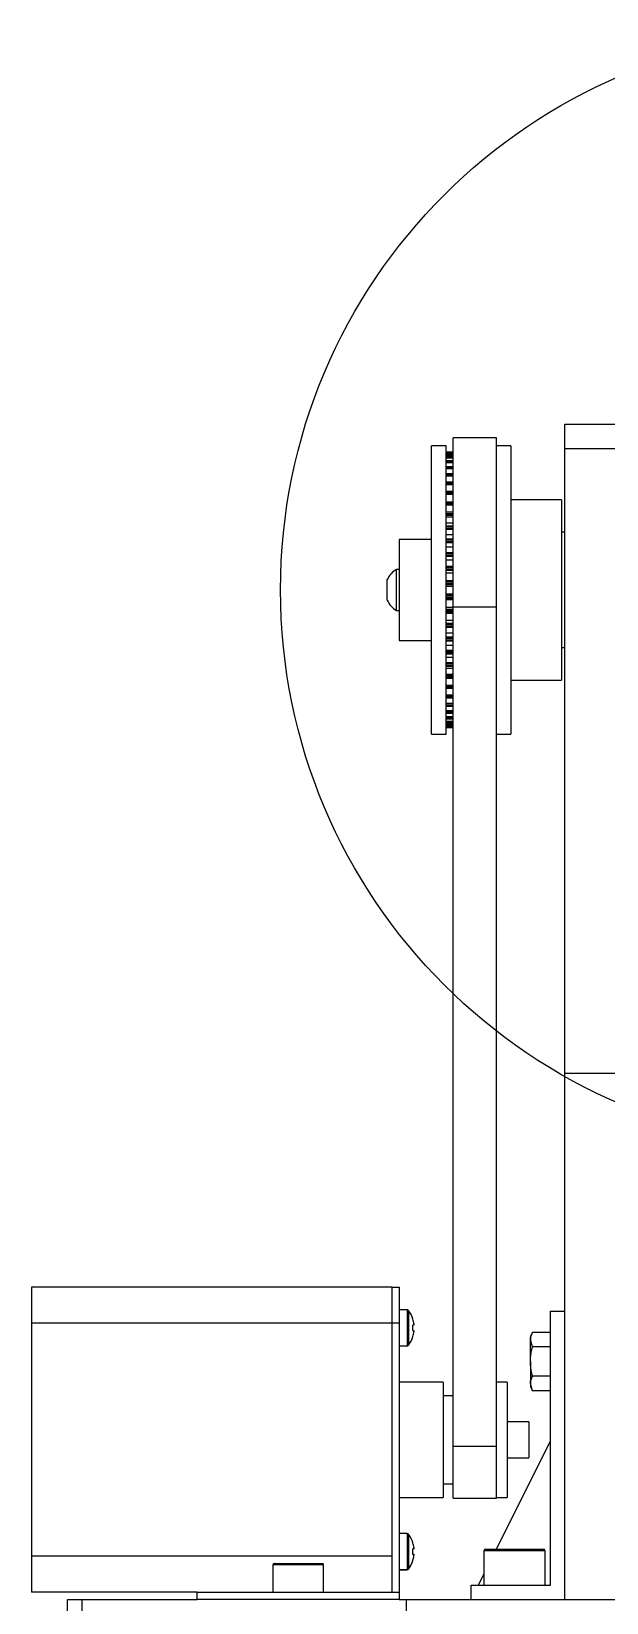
# Model space of a CAD drawing. Header units: millimetres. Extents: x -213 to 452, y 0 to 414.
# Drawn here: x -130.9 to -104.3, y 341.5 to 414.1 of the extents above; entities that cross this region are included whole.
import ezdxf

# ---------------------------------------------------------------- set-up
doc = ezdxf.new("R2010")
doc.units = ezdxf.units.MM
doc.linetypes.add('HIDDEN', pattern=[1.905, 1.27, -0.635])
doc.layers.add('FORMAT', color=7, linetype='Continuous')
doc.layers.add('NETDUT', color=7, linetype='HIDDEN')

msp = doc.modelspace()

# ---------------------------------------------------------------- linework, layer by layer
at = {"color": 7, "linetype": 'Continuous', "lineweight": 25}
for p, q in [((-106.1885, 395.9891), (-102.8552, 395.9891)), ((-106.1885, 394.8495), (-106.1885, 395.9891)), ((-109.3552, 395.3591), (-111.3552, 395.3591)), ((-111.3552, 387.5462), (-111.3552, 395.3591)), ((-109.3552, 387.5462), (-109.3552, 395.3591)), ((-111.6885, 394.9891), (-112.3552, 394.9891)), ((-112.3552, 388.3224), (-112.3552, 394.9891)), ((-111.6885, 388.3224), (-111.6885, 394.9891)), ((-111.3552, 394.6848), (-111.6885, 394.6848)), ((-111.3552, 394.6196), (-111.6885, 394.6196)), ((-111.3552, 394.4861), (-111.6885, 394.4861)), ((-108.6885, 394.9891), (-109.3552, 394.9891)), ((-108.6885, 394.9891), (-108.6885, 381.6558)), ((-102.8552, 394.8495), (-106.1885, 394.8495)), ((-106.1885, 365.9891), (-106.1885, 394.8495)), ((-111.3552, 394.2855), (-111.6885, 394.2855)), ((-111.3552, 394.0201), (-111.6885, 394.0201)), ((-111.3552, 393.6929), (-111.6885, 393.6929)), ((-111.3552, 393.3074), (-111.6885, 393.3074)), ((-111.3552, 392.8678), (-111.6885, 392.8678)), ((-111.6885, 392.4008), (-111.3552, 392.4008)), ((-111.3552, 392.3789), (-111.6885, 392.3789)), ((-106.3552, 392.4891), (-108.6885, 392.4891)), ((-106.3552, 392.4891), (-106.3552, 384.1558)), ((-111.6885, 391.9324), (-111.3552, 391.9324)), ((-111.3552, 391.8462), (-111.6885, 391.8462)), ((-111.6885, 391.4245), (-111.3552, 391.4245)), ((-111.3552, 391.2754), (-111.6885, 391.2754)), ((-111.6885, 390.8826), (-111.3552, 390.8826)), ((-106.1885, 390.9891), (-106.3552, 390.9891)), ((-112.3552, 390.6558), (-113.8552, 390.6558)), ((-113.8552, 390.6558), (-113.8552, 388.3224)), ((-111.3552, 390.6728), (-111.6885, 390.6728)), ((-111.6885, 390.3127), (-111.3552, 390.3127)), ((-111.3552, 390.045), (-111.6885, 390.045)), ((-111.6885, 389.7209), (-111.3552, 389.7209)), ((-111.3552, 389.3988), (-111.6885, 389.3988)), ((-111.6885, 389.1139), (-111.3552, 389.1139)), ((-111.6885, 388.7644), (-111.3552, 388.7644)), ((-113.8552, 388.3224), (-113.8552, 385.9891)), ((-112.3552, 381.6558), (-112.3552, 388.3224)), ((-111.6885, 388.4981), (-111.3552, 388.4981)), ((-111.6885, 381.6558), (-111.6885, 388.3224)), ((-111.6885, 388.1468), (-111.3552, 388.1468)), ((-111.6885, 387.8805), (-111.3552, 387.8805)), ((-111.6885, 387.531), (-111.3552, 387.531)), ((-111.6885, 387.2461), (-111.3552, 387.2461)), ((-111.3552, 387.5462), (-109.3552, 387.5462)), ((-111.3552, 348.7409), (-111.3552, 387.5462)), ((-109.3552, 348.7409), (-109.3552, 387.5462)), ((-111.6885, 386.924), (-111.3552, 386.924)), ((-111.6885, 386.5999), (-111.3552, 386.5999)), ((-113.8552, 385.9891), (-112.3552, 385.9891)), ((-111.6885, 386.3322), (-111.3552, 386.3322)), ((-111.6885, 385.9721), (-111.3552, 385.9721)), ((-111.6885, 385.7623), (-111.3552, 385.7623)), ((-106.3552, 385.6558), (-106.1885, 385.6558)), ((-111.6885, 385.3695), (-111.3552, 385.3695)), ((-111.6885, 385.2204), (-111.3552, 385.2204)), ((-111.6885, 384.7987), (-111.3552, 384.7987)), ((-111.6885, 384.7125), (-111.3552, 384.7125)), ((-111.6885, 384.266), (-111.3552, 384.266)), ((-111.6885, 384.2441), (-111.3552, 384.2441)), ((-111.6885, 383.7771), (-111.3552, 383.7771)), ((-108.6885, 384.1558), (-106.3552, 384.1558)), ((-111.6885, 383.3375), (-111.3552, 383.3375)), ((-111.6885, 382.952), (-111.3552, 382.952)), ((-111.6885, 382.6248), (-111.3552, 382.6248)), ((-111.6885, 382.3594), (-111.3552, 382.3594)), ((-111.6885, 382.1588), (-111.3552, 382.1588)), ((-111.6885, 382.0253), (-111.3552, 382.0253)), ((-112.3552, 381.6558), (-111.6885, 381.6558)), ((-111.6885, 381.9601), (-111.3552, 381.9601)), ((-109.3552, 381.6558), (-108.6885, 381.6558)), ((-106.1885, 365.9891), (-102.8552, 365.9891)), ((-106.1885, 341.6558), (-106.1885, 365.9891)), ((-114.1885, 356.0891), (-130.8552, 356.0891)), ((-130.8552, 356.0891), (-130.8552, 354.4224)), ((-114.1885, 356.0891), (-114.1885, 354.4224)), ((-114.1885, 356.0891), (-113.8552, 356.0891)), ((-113.8552, 356.0891), (-113.8552, 354.4224)), ((-114.1885, 354.4224), (-130.8552, 354.4224)), ((-130.8552, 354.4224), (-130.8552, 343.6558)), ((-114.1885, 354.4224), (-114.1885, 343.6558)), ((-113.8552, 354.4224), (-114.1885, 354.4224)), ((-114.1885, 354.4224), (-114.1885, 341.9891)), ((-113.4868, 355.0475), (-113.8552, 355.0475)), ((-113.8552, 354.4224), (-113.8552, 341.9891)), ((-113.2225, 354.614), (-113.2173, 354.6166)), ((-106.8552, 342.3224), (-106.8552, 354.9891)), ((-106.8552, 354.9891), (-106.1885, 354.9891)), ((-113.1733, 354.3375), (-113.2225, 354.3375)), ((-113.2225, 354.0909), (-113.1733, 354.0909)), ((-113.2173, 353.8119), (-113.2225, 353.8145)), ((-113.1733, 354.3952), (-113.1733, 354.3375)), ((-113.1733, 354.0909), (-113.1733, 354.0332)), ((-107.6843, 354.0029), (-107.7885, 353.8224)), ((-107.7885, 353.8224), (-107.7885, 353.6661)), ((-106.8552, 354.0029), (-107.6843, 354.0029)), ((-113.8552, 353.3809), (-113.4868, 353.3809)), ((-107.7885, 352.6558), (-107.7885, 353.6661)), ((-107.6843, 353.3294), (-107.7885, 353.6661)), ((-106.8552, 353.3294), (-107.6843, 353.3294)), ((-107.7885, 352.6558), (-107.7885, 351.6454)), ((-111.8218, 351.7058), (-113.8552, 351.7058)), ((-111.8218, 351.7058), (-111.8218, 346.3724)), ((-108.8552, 351.7058), (-109.3552, 351.7058)), ((-108.8552, 351.7058), (-108.8552, 346.3724)), ((-107.6843, 351.3086), (-107.7885, 351.6454)), ((-107.7885, 351.6454), (-107.7885, 351.4891)), ((-106.8552, 351.9822), (-107.6843, 351.9822)), ((-111.3552, 351.0758), (-111.8218, 351.0758)), ((-107.7885, 351.4891), (-107.6843, 351.3086)), ((-106.8552, 351.3086), (-107.6843, 351.3086)), ((-107.8552, 349.8724), (-108.8552, 349.8724)), ((-107.8552, 349.8724), (-107.8552, 348.2058)), ((-111.3552, 348.7409), (-109.3552, 348.7409)), ((-111.3552, 346.3358), (-111.3552, 348.7409)), ((-109.3552, 343.9891), (-106.8552, 348.9891)), ((-109.3552, 346.3358), (-109.3552, 348.7409)), ((-108.8552, 348.2058), (-107.8552, 348.2058)), ((-111.8218, 347.0024), (-111.3552, 347.0024)), ((-113.8552, 346.3724), (-111.8218, 346.3724)), ((-111.3552, 346.3358), (-109.3552, 346.3358)), ((-109.3552, 346.3724), (-108.8552, 346.3724)), ((-113.4868, 344.7058), (-113.8552, 344.7058)), ((-113.2225, 344.2722), (-113.2173, 344.2748)), ((-113.2202, 344.2649), (-113.2173, 344.2664)), ((-114.1885, 343.6558), (-130.8552, 343.6558)), ((-130.8552, 343.6558), (-130.8552, 341.9891)), ((-113.1733, 343.9958), (-113.2225, 343.9958)), ((-113.2225, 343.7491), (-113.1733, 343.7491)), ((-113.1733, 344.0535), (-113.1733, 343.9958)), ((-113.1733, 343.9958), (-113.1733, 343.9873)), ((-113.1733, 343.7491), (-113.1733, 343.6914)), ((-113.1733, 343.6914), (-113.1733, 343.683)), ((-109.9385, 343.9058), (-109.9385, 342.3224)), ((-109.8552, 343.9891), (-108.5218, 343.9891)), ((-108.5218, 343.9891), (-107.1885, 343.9891)), ((-107.1052, 342.3224), (-107.1052, 343.9058)), ((-119.6885, 343.2558), (-119.6885, 341.9891)), ((-119.6218, 343.3224), (-117.4218, 343.3224)), ((-117.3552, 341.9891), (-117.3552, 343.2558)), ((-113.8552, 343.0391), (-113.4868, 343.0391)), ((-113.8552, 343.0307), (-113.4868, 343.0307)), ((-113.2173, 343.4701), (-113.2225, 343.4727)), ((-113.2173, 343.4617), (-113.2197, 343.4628)), ((-110.1885, 342.3224), (-109.9385, 342.8224)), ((-110.5218, 342.3224), (-106.8552, 342.3224)), ((-110.5218, 341.6558), (-110.5218, 342.3224)), ((-123.1885, 341.9891), (-130.8552, 341.9891)), ((-129.1885, 339.3224), (-129.1885, 341.6558)), ((-129.1885, 341.6558), (-128.5218, 341.6558)), ((-128.5218, 341.6558), (-128.5218, 339.3224)), ((-128.5218, 341.6558), (-123.1885, 341.6558)), ((-123.1885, 341.6558), (-123.1885, 341.9891)), ((-123.1885, 341.9891), (-113.8552, 341.9891)), ((-113.8552, 341.6558), (-123.1885, 341.6558)), ((-113.8552, 341.9891), (-113.8552, 341.6558)), ((-113.8552, 341.6558), (-113.5218, 341.6558)), ((-113.5218, 339.3224), (-113.5218, 341.6558)), ((-113.5218, 341.6558), (-73.5218, 341.6558))]:
    msp.add_line(p, q, dxfattribs=at)
at = {"color": 8, "linetype": 'Continuous', "lineweight": 25}
for p, q in [((-111.3552, 394.6847), (-111.6885, 394.6847)), ((-111.3552, 394.6807), (-111.6885, 394.6807)), ((-111.3552, 394.6335), (-111.6885, 394.6335)), ((-111.3552, 394.6191), (-111.6885, 394.6191)), ((-111.3552, 394.607), (-111.6885, 394.607)), ((-111.3552, 394.5551), (-111.6885, 394.5551)), ((-111.3552, 394.4844), (-111.6885, 394.4844)), ((-111.3552, 394.4644), (-111.6885, 394.4644)), ((-111.3552, 394.4085), (-111.6885, 394.4085)), ((-111.3552, 394.2823), (-111.6885, 394.2823)), ((-111.3552, 394.2546), (-111.6885, 394.2546)), ((-111.3552, 394.1951), (-111.6885, 394.1951)), ((-111.3552, 394.0148), (-111.6885, 394.0148)), ((-111.3552, 393.9797), (-111.6885, 393.9797)), ((-111.3552, 393.9175), (-111.6885, 393.9175)), ((-111.3552, 393.685), (-111.6885, 393.685)), ((-111.3552, 393.6429), (-111.6885, 393.6429)), ((-111.3552, 393.5785), (-111.6885, 393.5785)), ((-111.3552, 393.2964), (-111.6885, 393.2964)), ((-111.3552, 393.2478), (-111.6885, 393.2478)), ((-111.3552, 393.1819), (-111.6885, 393.1819)), ((-111.3552, 392.8533), (-111.6885, 392.8533)), ((-111.3552, 392.7987), (-111.6885, 392.7987)), ((-111.3552, 392.7321), (-111.6885, 392.7321)), ((-111.3552, 392.3606), (-111.6885, 392.3606)), ((-111.3552, 392.3005), (-111.6885, 392.3005)), ((-111.3552, 392.234), (-111.6885, 392.234)), ((-111.3552, 391.8237), (-111.6885, 391.8237)), ((-111.3552, 391.7588), (-111.6885, 391.7588)), ((-111.3552, 391.6931), (-111.6885, 391.6931)), ((-111.3552, 391.2483), (-111.6885, 391.2483)), ((-111.3552, 391.1795), (-111.6885, 391.1795)), ((-111.3552, 391.1152), (-111.6885, 391.1152)), ((-111.3552, 390.641), (-111.6885, 390.641)), ((-111.3552, 390.5688), (-111.6885, 390.5688)), ((-111.3552, 390.5067), (-111.6885, 390.5067)), ((-111.3552, 390.0082), (-111.6885, 390.0082)), ((-111.3552, 389.9335), (-111.6885, 389.9335)), ((-111.3552, 389.8742), (-111.6885, 389.8742)), ((-111.3552, 389.357), (-111.6885, 389.357)), ((-111.3552, 389.2806), (-111.6885, 389.2806)), ((-111.3552, 389.2248), (-111.6885, 389.2248)), ((-111.3552, 388.7414), (-111.6885, 388.7414)), ((-111.3552, 388.6944), (-111.6885, 388.6944)), ((-111.3552, 388.6172), (-111.6885, 388.6172)), ((-111.3552, 388.5655), (-111.6885, 388.5655)), ((-111.3552, 388.0794), (-111.6885, 388.0794)), ((-111.3552, 388.0277), (-111.6885, 388.0277)), ((-111.3552, 387.9505), (-111.6885, 387.9505)), ((-111.3552, 387.9035), (-111.6885, 387.9035)), ((-111.3552, 387.4201), (-111.6885, 387.4201)), ((-111.3552, 387.3643), (-111.6885, 387.3643)), ((-111.3552, 387.2879), (-111.6885, 387.2879)), ((-111.3552, 386.7707), (-111.6885, 386.7707)), ((-111.3552, 386.7114), (-111.6885, 386.7114)), ((-111.3552, 386.6367), (-111.6885, 386.6367)), ((-111.3552, 386.1382), (-111.6885, 386.1382)), ((-111.3552, 386.0761), (-111.6885, 386.0761)), ((-111.3552, 386.0039), (-111.6885, 386.0039)), ((-111.3552, 385.5297), (-111.6885, 385.5297)), ((-111.3552, 385.4654), (-111.6885, 385.4654)), ((-111.3552, 385.3965), (-111.6885, 385.3965)), ((-111.3552, 384.9518), (-111.6885, 384.9518)), ((-111.3552, 384.8861), (-111.6885, 384.8861)), ((-111.3552, 384.8212), (-111.6885, 384.8212)), ((-111.3552, 384.4109), (-111.6885, 384.4109)), ((-111.3552, 384.3444), (-111.6885, 384.3444)), ((-111.3552, 384.2843), (-111.6885, 384.2843)), ((-111.3552, 383.9128), (-111.6885, 383.9128)), ((-111.3552, 383.8462), (-111.6885, 383.8462)), ((-111.3552, 383.7916), (-111.6885, 383.7916)), ((-111.3552, 383.463), (-111.6885, 383.463)), ((-111.3552, 383.3971), (-111.6885, 383.3971)), ((-111.3552, 383.3485), (-111.6885, 383.3485)), ((-111.3552, 383.0664), (-111.6885, 383.0664)), ((-111.3552, 383.002), (-111.6885, 383.002)), ((-111.3552, 382.9599), (-111.6885, 382.9599)), ((-111.3552, 382.7274), (-111.6885, 382.7274)), ((-111.3552, 382.6652), (-111.6885, 382.6652)), ((-111.3552, 382.6301), (-111.6885, 382.6301)), ((-111.3552, 382.4498), (-111.6885, 382.4498)), ((-111.3552, 382.3903), (-111.6885, 382.3903)), ((-111.3552, 382.3626), (-111.6885, 382.3626)), ((-111.3552, 382.2364), (-111.6885, 382.2364)), ((-111.3552, 382.1805), (-111.6885, 382.1805)), ((-111.3552, 382.1605), (-111.6885, 382.1605)), ((-111.3552, 382.0898), (-111.6885, 382.0898)), ((-111.3552, 382.0379), (-111.6885, 382.0379)), ((-111.3552, 382.0258), (-111.6885, 382.0258)), ((-111.3552, 382.0114), (-111.6885, 382.0114)), ((-111.3552, 381.9642), (-111.6885, 381.9642)), ((-111.3552, 381.9602), (-111.6885, 381.9602)), ((-113.4868, 355.0475), (-113.4868, 353.3809)), ((-113.4229, 355.0156), (-113.4229, 353.4128)), ((-113.4868, 344.7058), (-113.4868, 343.0391)), ((-113.4229, 344.6739), (-113.4229, 343.071)), ((-108.5218, 343.9058), (-109.9385, 343.9058)), ((-107.1052, 343.9058), (-108.5218, 343.9058)), ((-117.3552, 343.2558), (-119.6885, 343.2558)), ((-113.4868, 343.0391), (-113.4868, 343.0307)), ((-113.4229, 343.071), (-113.4229, 343.0626))]:
    msp.add_line(p, q, dxfattribs=at)
at = {"color": 7, "linetype": 'Continuous', "lineweight": 25}
for centre, radius, start, end in [((-113.4868, 354.9675), 0.08, 36.946127, 90), ((-114.4885, 354.2142), 1.3333, 17.563244, 36.946127), ((-114.4885, 354.2142), 1.3276, 7.836046, 17.524447), ((-114.4885, 354.2142), 1.3333, 323.053873, 342.436756), ((-114.6884, 354.2142), 1.471, 355.190592, 4.809408), ((-114.4885, 354.2142), 1.3276, 342.475553, 352.163954), ((-113.4868, 353.4609), 0.08, 270, 323.053873), ((-113.4868, 344.6258), 0.08, 36.946127, 90), ((-114.4885, 343.8724), 1.3333, 17.563244, 36.946127), ((-114.4885, 343.8724), 1.3276, 7.836046, 17.524447), ((-114.6884, 343.8724), 1.471, 355.190592, 4.809408), ((-114.6882, 343.864), 1.4708, 355.1904, 0.164766), ((-114.4885, 343.8724), 1.3276, 342.475553, 352.163954), ((-114.4885, 343.864), 1.3276, 342.475553, 352.163954), ((-109.8552, 343.9058), 0.0833, 90, 180), ((-107.1885, 343.9058), 0.0833, 0, 90), ((-119.6218, 343.2558), 0.0667, 90, 180), ((-117.4218, 343.2558), 0.0667, 0, 90), ((-113.4868, 343.1191), 0.08, 270, 323.053873), ((-113.4868, 343.1107), 0.08, 270, 323.053873), ((-114.4885, 343.8724), 1.3333, 323.053873, 342.436756), ((-114.4885, 343.864), 1.3333, 323.053873, 342.436756)]:
    msp.add_arc(centre, radius, start, end, dxfattribs=at)
for points, knots in [([(-107.7885, 353.6661), (-107.7884, 353.6741), (-107.7869, 353.7879), (-107.7338, 353.8993), (-107.6843, 354.0029)], [0, 0, 0, 0, 0.0701742, 1, 1, 1, 1]), ([(-107.7885, 352.6558), (-107.7875, 352.7063), (-107.7827, 352.9342), (-107.7274, 353.1564), (-107.6843, 353.3294)], [0, 0, 0, 0, 0.2218685, 1, 1, 1, 1]), ([(-107.6843, 351.9822), (-107.6965, 352.0257), (-107.7581, 352.2449), (-107.775, 352.473), (-107.7885, 352.6558)], [0, 0, 0, 0, 0.1982747, 1, 1, 1, 1]), ([(-107.7885, 351.6454), (-107.7884, 351.6534), (-107.7869, 351.7671), (-107.7338, 351.8786), (-107.6843, 351.9822)], [0, 0, 0, 0, 0.0701742, 1, 1, 1, 1])]:
    msp.add_open_spline(points, degree=3, knots=knots, dxfattribs=at)
at = {"layer": 'FORMAT'}
msp.add_circle((-93.5218, 388.3224), 25.8169, dxfattribs=at)
at = {"layer": 'NETDUT', "linetype": 'Continuous', "lineweight": 25}
for p, q in [((-113.8552, 389.2724), (-113.9818, 389.2724)), ((-113.9818, 387.3724), (-113.9818, 389.2724)), ((-114.4052, 387.8474), (-114.4052, 388.7974)), ((-113.9818, 387.3724), (-113.8552, 387.3724))]:
    msp.add_line(p, q, dxfattribs=at)
for start, end in [(121.746256, 154.8371), (205.1629, 238.253744)]:
    msp.add_arc((-113.3941, 388.3224), 1.1171, start, end, dxfattribs=at)

doc.saveas('drawing.dxf')
